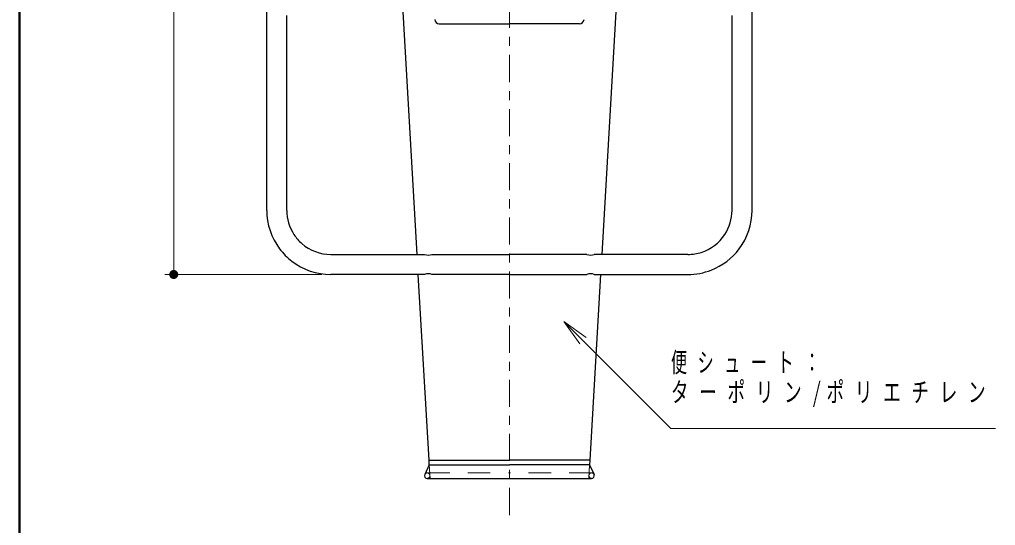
# Model space of a CAD drawing. Units: millimetres on the paper. Extents: x -385 to 0, y -297 to 267.
# Drawn here: x -385 to -276.8, y -206.8 to -150.8 of the extents above; entities that cross this region are included whole.
import ezdxf

# ---------------------------------------------------------------- set-up
doc = ezdxf.new("R2010")
doc.units = ezdxf.units.MM
doc.linetypes.add('USER1', pattern=[4.5, 2.5, -2])
doc.linetypes.add('USER2', pattern=[6, 3, -1, 1, -1])
doc.layers.add('LY_3', color=7, linetype='Continuous', lineweight=25)
doc.layers.add('LY_4', color=7, linetype='Continuous', lineweight=13)
doc.styles.add('ＭＳ ゴシック', font='')
doc.styles.get('ＭＳ ゴシック').set_extended_font_data('MS Gothic')

# ---------------------------------------------------------------- blocks, each defined once
blk = doc.blocks.new('filled_dot')
at = {"color": 0, "linetype": 'Continuous', "lineweight": -2, "const_width": 1.25}
blk.add_lwpolyline([(-0.625, 0, 1), (0.625, 0, 1)], format="xyb", close=True, dxfattribs=at)

msp = doc.modelspace()

# ---------------------------------------------------------------- linework, layer by layer
at = {"layer": 'LY_3', "color": 2, "linetype": 'USER2', "lineweight": 13}
msp.add_line((-330.666, -205.69), (-330.666, -94.485), dxfattribs=at)
at = {"layer": 'LY_3', "lineweight": 13}
for p, q in [((-367.896, -179.022), (-367.896, -108.33)), ((-351.466, -179.022), (-368.896, -179.022)), ((-324.613, -184.25), (-322.492, -186.372)), ((-324.613, -184.25), (-322.139, -186.018)), ((-322.846, -186.725), (-324.613, -184.25))]:
    msp.add_line(p, q, dxfattribs=at)
at = {"layer": 'LY_3'}
for p, q in [((-303.756, -171.912), (-303.756, -123.617)), ((-357.576, -171.912), (-357.576, -125.435)), ((-340.902, -176.804), (-342.537, -148.562)), ((-318.794, -148.562), (-320.429, -176.794)), ((-355.356, -171.912), (-355.356, -150.295)), ((-305.976, -171.912), (-305.976, -150.295)), ((-338.442, -151.232), (-330.666, -151.232)), ((-322.889, -151.232), (-330.666, -151.232)), ((-350.466, -176.802), (-340.066, -176.802)), ((-339.266, -176.802), (-330.666, -176.802)), ((-322.066, -176.802), (-330.666, -176.802)), ((-310.866, -176.802), (-321.266, -176.802)), ((-340.066, -179.022), (-350.466, -179.022)), ((-339.582, -199.622), (-340.774, -179.024)), ((-330.666, -179.022), (-339.266, -179.022)), ((-330.666, -179.022), (-322.066, -179.022)), ((-320.558, -179.022), (-321.75, -199.622)), ((-321.266, -179.022), (-310.866, -179.022)), ((-339.553, -200.122), (-340.055, -201.195)), ((-339.553, -200.122), (-339.582, -199.622)), ((-339.582, -199.622), (-330.666, -199.622)), ((-339.553, -200.122), (-330.666, -200.122)), ((-321.75, -199.622), (-330.666, -199.622)), ((-321.779, -200.122), (-330.666, -200.122)), ((-321.75, -199.622), (-321.779, -200.122)), ((-321.779, -200.122), (-321.276, -201.195)), ((-339.784, -201.622), (-330.666, -201.622)), ((-330.666, -201.622), (-321.548, -201.622))]:
    msp.add_line(p, q, dxfattribs=at)
at = {"layer": 'LY_3', "color": 40, "linetype": 'USER1', "lineweight": 13}
for p, q in [((-339.466, -201.622), (-339.553, -200.122)), ((-321.866, -201.622), (-321.779, -200.122)), ((-339.784, -201.022), (-330.666, -201.022)), ((-321.548, -201.022), (-330.666, -201.022))]:
    msp.add_line(p, q, dxfattribs=at)
at = {"layer": 'LY_3', "lineweight": 13}
msp.add_lwpolyline([(-324.613, -184.25), (-312.755, -196.109), (-276.755, -196.109)], dxfattribs=at)
at = {"layer": 'LY_3'}
for centre, radius, start, end in [((-338.442, -150.732), 0.5, 183.136, 270), ((-322.889, -150.732), 0.5, 270, 356.864), ((-350.466, -171.912), 7.11, 180, 216.915), ((-350.466, -171.912), 4.89, 180, 213.2), ((-310.866, -171.912), 4.89, 326.8, 0), ((-310.866, -171.912), 7.11, 323.085, 0), ((-350.466, -171.912), 4.89, 213.2, 228.733), ((-310.866, -171.912), 4.89, 287.666, 326.8), ((-350.466, -171.912), 7.11, 216.915, 232.448), ((-350.466, -171.912), 4.89, 228.733, 270), ((-310.866, -171.912), 7.11, 291.381, 323.085), ((-339.666, -175.767), 1.11, 248.878, 291.122), ((-321.666, -175.767), 1.11, 248.878, 291.122), ((-310.866, -171.912), 4.89, 270, 287.666), ((-350.466, -171.912), 7.11, 232.448, 270), ((-310.866, -171.912), 7.11, 270, 291.381), ((-339.666, -180.057), 1.11, 68.8777, 111.122), ((-321.666, -180.057), 1.11, 68.8777, 111.122), ((-339.784, -201.322), 0.3, 154.891, 270), ((-321.548, -201.322), 0.3, 270, 25.1088)]:
    msp.add_arc(centre, radius, start, end, dxfattribs=at)
at = {"layer": 'LY_3', "color": 40, "linetype": 'USER1', "lineweight": 13}
for centre, start, end in [((-339.784, -201.322), 270, 156.922), ((-321.548, -201.322), 23.0776, 270)]:
    msp.add_arc(centre, 0.3, start, end, dxfattribs=at)
at = {"layer": 'LY_4', "lineweight": 50}
msp.add_line((-385, -30), (-385, -297), dxfattribs=at)

# ---------------------------------------------------------------- block references
at = {"layer": 'LY_3', "lineweight": 13, "xscale": 0.4, "yscale": 0.4, "rotation": 90}
msp.add_blockref('filled_dot', (-367.896, -179.022), dxfattribs=at)

# ---------------------------------------------------------------- texts
at = {"layer": 'LY_3', "char_height": 2.199, "attachment_point": 1, "style": 'ＭＳ ゴシック'}
for s, insert in [('\\T1.64;\\W0.6;便シュート：', (-312.755, -187.659)), ('\\T1.61;\\W0.65;ターポリン/ポリエチレン', (-312.755, -190.959))]:
    msp.add_mtext(s, dxfattribs=dict(at, insert=insert))

doc.saveas('drawing.dxf')
